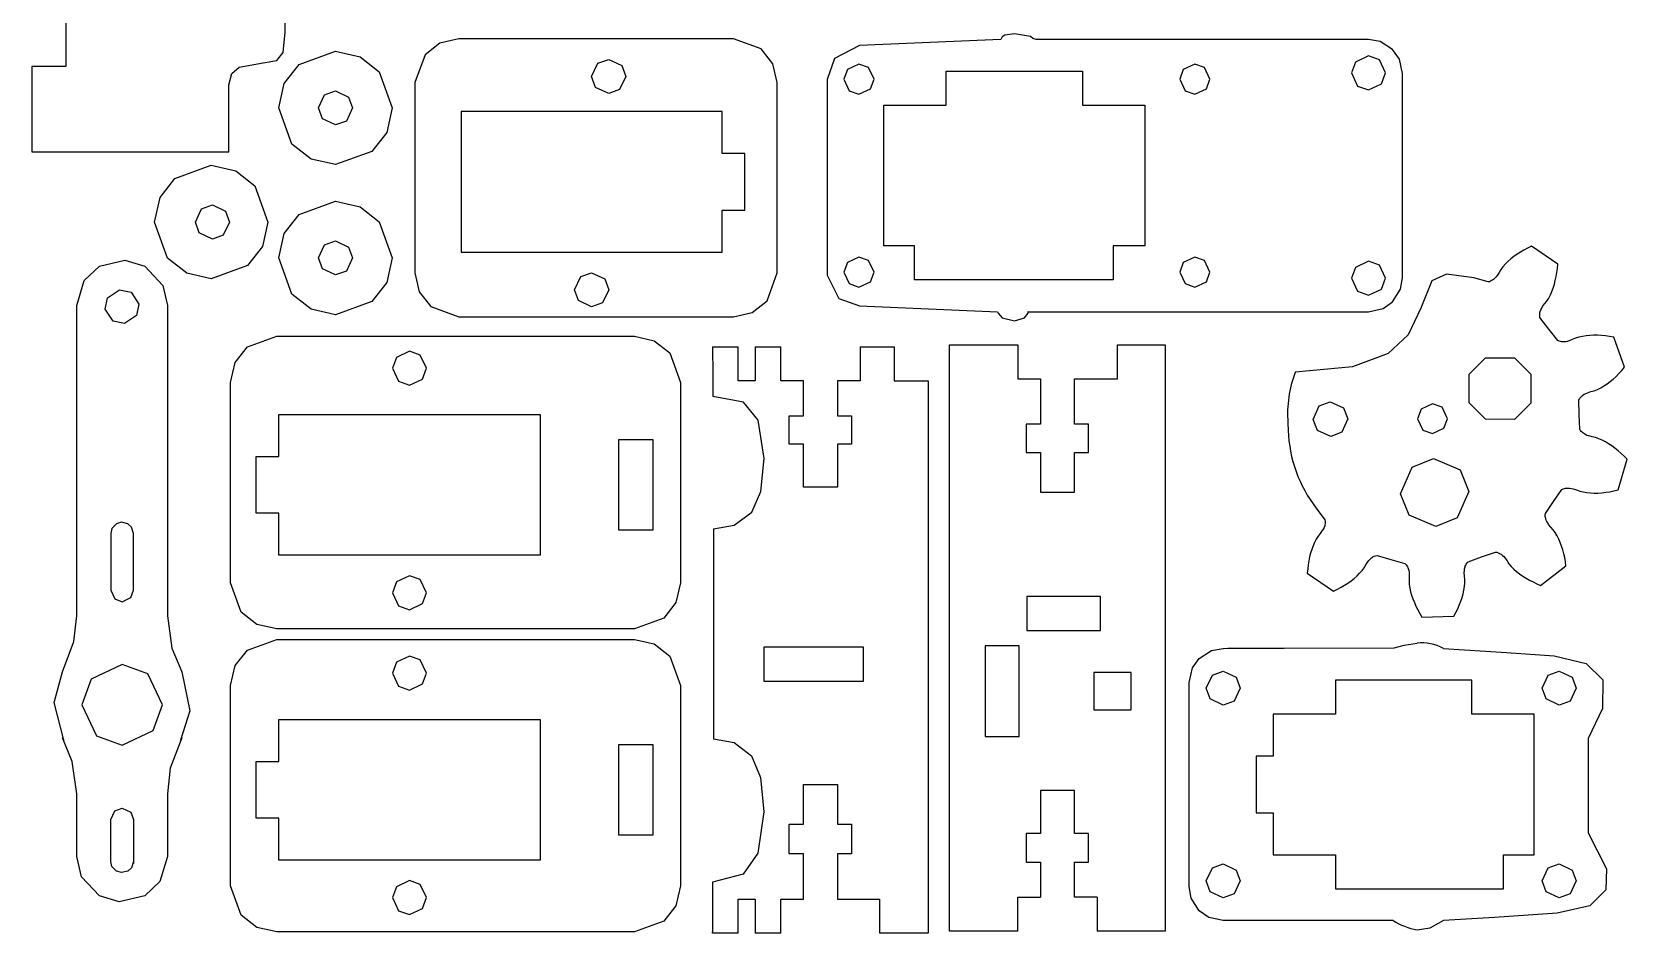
# Model space of a CAD drawing. Header units: millimetres. Extents: x 8 to 293, y 5 to 198.
# Drawn here: x 9.5 to 150.1, y 5.5 to 85 of the extents above; entities that cross this region are included whole.
import ezdxf

# ---------------------------------------------------------------- set-up
doc = ezdxf.new("R2010")
doc.units = ezdxf.units.MM

msp = doc.modelspace()

# ---------------------------------------------------------------- linework, layer by layer
at = {"color": 7, "linetype": 'Continuous'}
for p, q in [((12.54, 110.92), (12.54, 81.92)), ((71.35, 84.37), (47.15, 84.37)), ((94.92, 84.31), (82.45, 83.78)), ((127.31, 84.31), (98.03, 84.31)), ((12.54, 81.92), (9.54, 81.92)), ((9.54, 81.92), (9.54, 74.42)), ((26.9, 74.42), (26.9, 80.3)), ((43.29, 80.51), (43.29, 63.73)), ((75.21, 63.73), (75.21, 80.51)), ((79.61, 80.78), (79.62, 63.54)), ((90.11, 78.51), (90.11, 81.51)), ((90.11, 81.51), (102.11, 81.51)), ((102.11, 81.51), (102.11, 78.51)), ((130.31, 63.31), (130.31, 81.31)), ((70.36, 77.95), (47.36, 77.95)), ((47.36, 77.95), (47.36, 65.55)), ((70.36, 74.25), (70.36, 77.95)), ((84.61, 66.11), (84.61, 78.51)), ((84.61, 78.51), (90.11, 78.51)), ((102.11, 78.51), (107.61, 78.51)), ((107.61, 78.51), (107.61, 66.11)), ((9.54, 74.42), (26.9, 74.42)), ((72.36, 74.25), (70.36, 74.25)), ((72.36, 69.25), (72.36, 74.25)), ((70.36, 65.55), (70.36, 69.25)), ((70.36, 69.25), (72.36, 69.25)), ((87.31, 66.11), (84.61, 66.11)), ((87.31, 63.11), (87.31, 66.11)), ((104.86, 66.11), (104.81, 66.11)), ((104.81, 66.11), (104.81, 63.11)), ((107.61, 66.11), (104.86, 66.11)), ((141.66, 66.08), (141.32, 65.92)), ((143.98, 64.49), (141.66, 66.08)), ((47.36, 65.55), (70.36, 65.55)), ((139.6, 64.75), (139.37, 64.52)), ((139.85, 64.97), (139.6, 64.75)), ((140.12, 65.18), (139.85, 64.97)), ((140.4, 65.38), (140.12, 65.18)), ((140.69, 65.57), (140.4, 65.38)), ((141, 65.75), (140.69, 65.57)), ((141.32, 65.92), (141, 65.75)), ((137.84, 62.94), (136.6, 63.29)), ((138.44, 63.26), (138.31, 63.15)), ((138.55, 63.38), (138.44, 63.26)), ((138.65, 63.5), (138.55, 63.38)), ((138.82, 63.76), (138.65, 63.5)), ((138.97, 64.03), (138.82, 63.76)), ((139.16, 64.28), (138.97, 64.03)), ((139.37, 64.52), (139.16, 64.28)), ((143.77, 63.06), (143.84, 63.41)), ((143.84, 63.41), (143.9, 63.76)), ((143.9, 63.76), (143.95, 64.12)), ((143.95, 64.12), (143.98, 64.49)), ((104.81, 63.11), (87.31, 63.11)), ((137.97, 62.96), (137.84, 62.94)), ((138.07, 63), (137.97, 62.96)), ((138.16, 63.05), (138.07, 63)), ((138.24, 63.1), (138.16, 63.05)), ((138.31, 63.15), (138.24, 63.1)), ((143.34, 61.79), (143.47, 62.09)), ((143.47, 62.09), (143.59, 62.4)), ((143.59, 62.4), (143.69, 62.73)), ((143.69, 62.73), (143.77, 63.06)), ((13.49, 33.5), (13.49, 60.85)), ((21.49, 60.85), (21.49, 33.5)), ((82.45, 60.84), (94.63, 60.31)), ((142.45, 60.32), (142.5, 60.48)), ((142.5, 60.48), (142.57, 60.62)), ((142.57, 60.62), (142.65, 60.76)), ((142.65, 60.76), (142.83, 61.01)), ((142.83, 61.01), (143.03, 61.25)), ((143.03, 61.25), (143.2, 61.51)), ((143.2, 61.51), (143.34, 61.79)), ((47.15, 59.87), (71.35, 59.87)), ((97.28, 60.31), (127.31, 60.31)), ((142.4, 60.04), (142.41, 60.14)), ((142.4, 59.93), (142.4, 60.04)), ((142.42, 59.79), (142.4, 59.93)), ((142.41, 60.14), (142.42, 60.23)), ((142.42, 60.23), (142.45, 60.32)), ((143.19, 58.77), (142.42, 59.79)), ((31.11, 58.15), (62.62, 58.15)), ((143.99, 57.76), (143.19, 58.77)), ((144.11, 57.71), (143.99, 57.76)), ((144.22, 57.68), (144.11, 57.71)), ((144.32, 57.66), (144.22, 57.68)), ((144.41, 57.65), (144.32, 57.66)), ((144.5, 57.65), (144.41, 57.65)), ((144.67, 57.67), (144.5, 57.65)), ((144.83, 57.7), (144.67, 57.67)), ((144.98, 57.74), (144.83, 57.7)), ((145.27, 57.85), (144.98, 57.74)), ((145.55, 57.98), (145.27, 57.85)), ((145.84, 58.07), (145.55, 57.98)), ((146.16, 58.14), (145.84, 58.07)), ((146.48, 58.19), (146.16, 58.14)), ((146.81, 58.22), (146.48, 58.19)), ((147.15, 58.23), (146.81, 58.22)), ((147.49, 58.23), (147.15, 58.23)), ((147.84, 58.21), (147.49, 58.23)), ((148.2, 58.18), (147.84, 58.21)), ((148.56, 58.13), (148.2, 58.18)), ((148.93, 58.06), (148.56, 58.13)), ((149.87, 55.41), (148.93, 58.06)), ((69.52, 57.23), (71.77, 57.23)), ((71.77, 54.23), (71.77, 57.23)), ((73.27, 57.23), (75.52, 57.23)), ((73.27, 57.23), (73.27, 54.23)), ((75.52, 54.23), (75.52, 57.23)), ((82.52, 57.23), (85.52, 57.23)), ((82.52, 57.23), (82.52, 54.23)), ((85.52, 57.23), (85.52, 54.23)), ((90.4, 5.7), (90.4, 57.4)), ((90.4, 57.4), (96.4, 57.4)), ((96.4, 57.4), (96.4, 54.4)), ((105.2, 57.4), (109.4, 57.4)), ((109.4, 57.4), (109.4, 5.7)), ((149.12, 54.61), (149.38, 54.86)), ((149.38, 54.86), (149.63, 55.13)), ((149.63, 55.13), (149.87, 55.41)), ((27.05, 36.42), (27.05, 54.08)), ((66.69, 54.08), (66.69, 36.42)), ((73.27, 54.23), (71.77, 54.23)), ((77.52, 54.23), (75.52, 54.23)), ((77.52, 51.13), (77.52, 54.23)), ((82.52, 54.23), (80.52, 54.23)), ((80.52, 54.23), (80.52, 51.13)), ((85.52, 54.23), (88.52, 54.23)), ((88.52, 54.23), (88.52, 5.53)), ((96.4, 54.4), (98.4, 54.4)), ((98.4, 54.4), (98.4, 50.4)), ((101.4, 50.4), (101.4, 54.4)), ((101.4, 54.4), (105.2, 54.4)), ((147.2, 53.34), (147.49, 53.46)), ((147.49, 53.46), (147.77, 53.6)), ((147.77, 53.6), (148.05, 53.77)), ((148.05, 53.77), (148.33, 53.95)), ((148.33, 53.95), (148.6, 54.15)), ((148.6, 54.15), (148.86, 54.37)), ((148.86, 54.37), (149.12, 54.61)), ((145.85, 52.52), (145.91, 52.65)), ((145.87, 51.24), (145.85, 52.52)), ((145.91, 52.65), (145.98, 52.74)), ((145.98, 52.74), (146.04, 52.81)), ((146.04, 52.81), (146.11, 52.88)), ((146.11, 52.88), (146.18, 52.93)), ((146.18, 52.93), (146.32, 53.03)), ((146.32, 53.03), (146.46, 53.1)), ((146.46, 53.1), (146.61, 53.17)), ((146.61, 53.17), (146.9, 53.27)), ((146.9, 53.27), (147.2, 53.34)), ((31.31, 51.24), (54.31, 51.24)), ((31.31, 47.54), (31.31, 51.24)), ((54.31, 51.24), (54.31, 38.84)), ((76.27, 48.63), (76.27, 51.13)), ((76.27, 51.13), (77.52, 51.13)), ((80.52, 51.13), (81.77, 51.13)), ((81.77, 51.13), (81.77, 48.63)), ((145.92, 49.96), (145.87, 51.24)), ((98.4, 50.4), (97.15, 50.4)), ((97.15, 50.4), (97.15, 47.9)), ((102.65, 50.4), (101.4, 50.4)), ((102.65, 47.9), (102.65, 50.4)), ((120.2, 50.52), (120.24, 49.85)), ((145.99, 49.84), (145.92, 49.96)), ((146.06, 49.75), (145.99, 49.84)), ((146.13, 49.68), (146.06, 49.75)), ((146.2, 49.62), (146.13, 49.68)), ((146.27, 49.57), (146.2, 49.62)), ((146.42, 49.48), (146.27, 49.57)), ((146.56, 49.41), (146.42, 49.48)), ((146.71, 49.36), (146.56, 49.41)), ((147.01, 49.28), (146.71, 49.36)), ((147.31, 49.22), (147.01, 49.28)), ((147.61, 49.12), (147.31, 49.22)), ((61.24, 49.04), (64.24, 49.04)), ((61.24, 41.04), (61.24, 49.04)), ((64.24, 49.04), (64.24, 41.04)), ((77.52, 48.63), (76.27, 48.63)), ((77.52, 44.83), (77.52, 48.63)), ((81.77, 48.63), (80.52, 48.63)), ((80.52, 48.63), (80.52, 44.83)), ((97.15, 47.9), (98.4, 47.9)), ((98.4, 47.9), (98.4, 44.4)), ((101.4, 44.4), (101.4, 47.9)), ((101.4, 47.9), (102.65, 47.9)), ((147.9, 48.99), (147.61, 49.12)), ((148.19, 48.84), (147.9, 48.99)), ((148.47, 48.67), (148.19, 48.84)), ((148.76, 48.48), (148.47, 48.67)), ((149.03, 48.28), (148.76, 48.48)), ((149.31, 48.06), (149.03, 48.28)), ((149.57, 47.82), (149.31, 48.06)), ((149.84, 47.57), (149.57, 47.82)), ((29.31, 42.54), (29.31, 47.54)), ((29.31, 47.54), (31.31, 47.54)), ((149.3, 44.6), (150.1, 47.3)), ((150.1, 47.3), (149.84, 47.57)), ((80.52, 44.83), (77.52, 44.83)), ((98.4, 44.4), (101.4, 44.4)), ((142.9, 42.51), (143.61, 43.58)), ((143.61, 43.58), (144.35, 44.63)), ((144.35, 44.63), (144.47, 44.69)), ((144.47, 44.69), (144.58, 44.72)), ((144.58, 44.72), (144.67, 44.75)), ((144.67, 44.75), (144.77, 44.76)), ((144.77, 44.76), (144.86, 44.76)), ((144.86, 44.76), (145.03, 44.76)), ((145.03, 44.76), (145.19, 44.74)), ((145.19, 44.74), (145.34, 44.7)), ((145.34, 44.7), (145.64, 44.61)), ((145.64, 44.61), (145.92, 44.5)), ((145.92, 44.5), (146.22, 44.42)), ((146.22, 44.42), (146.54, 44.37)), ((146.54, 44.37), (146.86, 44.34)), ((146.86, 44.34), (147.19, 44.32)), ((147.19, 44.32), (147.53, 44.33)), ((147.53, 44.33), (147.88, 44.35)), ((147.88, 44.35), (148.23, 44.39)), ((148.23, 44.39), (148.58, 44.44)), ((148.58, 44.44), (148.94, 44.51)), ((148.94, 44.51), (149.3, 44.6)), ((31.31, 42.54), (29.31, 42.54)), ((31.31, 38.84), (31.31, 42.54)), ((122.7, 43), (123.47, 41.97)), ((142.89, 42.37), (142.9, 42.51)), ((142.89, 42.26), (142.89, 42.37)), ((142.91, 42.16), (142.89, 42.26)), ((64.24, 41.04), (61.24, 41.04)), ((69.59, 41.18), (69.59, 22.65)), ((123.24, 41.01), (123.06, 40.76)), ((123.32, 41.14), (123.24, 41.01)), ((123.39, 41.29), (123.32, 41.14)), ((123.45, 41.45), (123.39, 41.29)), ((123.47, 41.53), (123.45, 41.45)), ((123.47, 41.97), (123.5, 41.84)), ((123.49, 41.63), (123.47, 41.53)), ((123.5, 41.73), (123.49, 41.63)), ((123.5, 41.84), (123.5, 41.73)), ((142.93, 42.07), (142.91, 42.16)), ((142.95, 41.99), (142.93, 42.07)), ((143.02, 41.83), (142.95, 41.99)), ((143.1, 41.69), (143.02, 41.83)), ((143.18, 41.56), (143.1, 41.69)), ((143.38, 41.32), (143.18, 41.56)), ((143.59, 41.09), (143.38, 41.32)), ((143.77, 40.84), (143.59, 41.09)), ((143.93, 40.56), (143.77, 40.84)), ((16.49, 40.75), (16.49, 35.75)), ((18.49, 35.75), (18.49, 40.75)), ((122.31, 39.36), (122.21, 39.04)), ((122.42, 39.67), (122.31, 39.36)), ((122.55, 39.97), (122.42, 39.67)), ((122.7, 40.26), (122.55, 39.97)), ((122.87, 40.52), (122.7, 40.26)), ((123.06, 40.76), (122.87, 40.52)), ((144.08, 40.27), (143.93, 40.56)), ((144.21, 39.97), (144.08, 40.27)), ((144.33, 39.65), (144.21, 39.97)), ((144.43, 39.32), (144.33, 39.65)), ((54.31, 38.84), (31.31, 38.84)), ((121.99, 38), (121.95, 37.64)), ((122.05, 38.36), (121.99, 38)), ((122.12, 38.7), (122.05, 38.36)), ((122.21, 39.04), (122.12, 38.7)), ((126.92, 37.74), (127.07, 38.01)), ((127.07, 38.01), (127.24, 38.27)), ((127.24, 38.27), (127.34, 38.39)), ((127.34, 38.39), (127.45, 38.51)), ((127.45, 38.51), (127.58, 38.62)), ((127.58, 38.62), (127.65, 38.67)), ((127.65, 38.67), (127.73, 38.72)), ((127.73, 38.72), (127.82, 38.76)), ((127.82, 38.76), (127.93, 38.8)), ((127.93, 38.8), (128.06, 38.83)), ((128.06, 38.83), (129.29, 38.48)), ((129.29, 38.48), (130.52, 38.11)), ((130.52, 38.11), (130.62, 38.01)), ((130.62, 38.01), (130.69, 37.92)), ((135.84, 37.89), (135.88, 37.98)), ((135.88, 37.98), (135.93, 38.07)), ((135.93, 38.07), (135.99, 38.16)), ((135.99, 38.16), (136.08, 38.26)), ((136.08, 38.26), (137.28, 38.7)), ((137.28, 38.7), (138.5, 39.12)), ((138.5, 39.12), (138.63, 39.1)), ((138.63, 39.1), (138.74, 39.07)), ((138.74, 39.07), (138.83, 39.03)), ((138.83, 39.03), (138.91, 38.98)), ((138.91, 38.98), (138.99, 38.93)), ((138.99, 38.93), (139.12, 38.83)), ((139.12, 38.83), (139.24, 38.72)), ((139.24, 38.72), (139.34, 38.6)), ((139.34, 38.6), (139.53, 38.35)), ((139.53, 38.35), (139.69, 38.09)), ((139.69, 38.09), (139.89, 37.85)), ((144.52, 38.98), (144.43, 39.32)), ((144.6, 38.63), (144.52, 38.98)), ((144.66, 38.27), (144.6, 38.63)), ((144.71, 37.9), (144.66, 38.27)), ((121.95, 37.64), (121.92, 37.27)), ((121.92, 37.27), (124.24, 35.68)), ((125.5, 36.39), (125.78, 36.59)), ((125.78, 36.59), (126.05, 36.8)), ((126.05, 36.8), (126.3, 37.02)), ((126.3, 37.02), (126.53, 37.25)), ((126.53, 37.25), (126.74, 37.49)), ((126.74, 37.49), (126.92, 37.74)), ((130.69, 37.92), (130.74, 37.83)), ((130.74, 37.83), (130.78, 37.75)), ((130.78, 37.75), (130.81, 37.67)), ((130.81, 37.67), (130.86, 37.5)), ((130.86, 37.5), (130.89, 37.35)), ((130.9, 36.88), (130.88, 36.57)), ((130.88, 36.57), (130.9, 36.26)), ((130.89, 37.35), (130.9, 37.19)), ((130.9, 37.19), (130.9, 36.88)), ((135.75, 37.32), (135.76, 37.48)), ((135.76, 37.01), (135.75, 37.32)), ((135.76, 37.48), (135.78, 37.64)), ((135.8, 36.71), (135.76, 37.01)), ((135.78, 37.64), (135.82, 37.81)), ((135.8, 36.4), (135.8, 36.71)), ((135.82, 37.81), (135.84, 37.89)), ((139.89, 37.85), (140.11, 37.62)), ((140.11, 37.62), (140.36, 37.41)), ((140.36, 37.41), (140.62, 37.2)), ((140.62, 37.2), (140.9, 37.01)), ((140.9, 37.01), (141.19, 36.82)), ((141.19, 36.82), (141.49, 36.65)), ((141.49, 36.65), (141.81, 36.49)), ((142.48, 36.19), (144.71, 37.9)), ((103.7, 35.2), (97.2, 35.2)), ((97.2, 35.2), (97.2, 32.2)), ((103.7, 32.2), (103.7, 35.2)), ((124.24, 35.68), (124.57, 35.84)), ((124.57, 35.84), (124.9, 36.02)), ((124.9, 36.02), (125.2, 36.2)), ((125.2, 36.2), (125.5, 36.39)), ((130.9, 36.26), (130.95, 35.94)), ((130.95, 35.94), (131.02, 35.63)), ((131.02, 35.63), (131.11, 35.31)), ((131.11, 35.31), (131.22, 34.99)), ((135.55, 35.11), (135.64, 35.43)), ((135.64, 35.43), (135.72, 35.76)), ((135.72, 35.76), (135.77, 36.08)), ((135.77, 36.08), (135.8, 36.4)), ((141.81, 36.49), (142.14, 36.33)), ((142.14, 36.33), (142.48, 36.19)), ((131.22, 34.99), (131.35, 34.67)), ((131.35, 34.67), (131.49, 34.35)), ((131.49, 34.35), (131.66, 34.03)), ((131.66, 34.03), (131.83, 33.71)), ((134.84, 33.47), (135.01, 33.79)), ((135.01, 33.79), (135.17, 34.12)), ((135.17, 34.12), (135.31, 34.45)), ((135.31, 34.45), (135.44, 34.78)), ((135.44, 34.78), (135.55, 35.11)), ((62.62, 32.35), (31.11, 32.35)), ((131.83, 33.71), (132.02, 33.39)), ((132.02, 33.39), (134.84, 33.47)), ((31.11, 31.42), (62.62, 31.42)), ((97.2, 32.2), (103.7, 32.2)), ((74.02, 30.73), (74.02, 27.73)), ((82.82, 30.73), (74.02, 30.73)), ((82.82, 27.73), (82.82, 30.73)), ((96.54, 30.86), (93.54, 30.86)), ((93.54, 30.86), (93.54, 22.86)), ((96.54, 22.86), (96.54, 30.86)), ((106.4, 28.51), (103.1, 28.51)), ((103.1, 28.51), (103.1, 25.21)), ((106.4, 25.21), (106.4, 28.51)), ((27.05, 9.69), (27.05, 27.36)), ((66.69, 27.36), (66.69, 9.69)), ((74.02, 27.73), (82.82, 27.73)), ((111.51, 9.63), (111.51, 27.63)), ((136.41, 27.83), (124.41, 27.83)), ((124.41, 27.83), (124.41, 24.83)), ((136.41, 24.83), (136.41, 27.83)), ((31.31, 24.36), (54.31, 24.36)), ((31.31, 20.66), (31.31, 24.36)), ((54.31, 24.36), (54.31, 11.96)), ((103.1, 25.21), (106.4, 25.21)), ((124.41, 24.83), (118.91, 24.83)), ((118.91, 24.83), (118.91, 21.13)), ((141.91, 24.83), (136.41, 24.83)), ((141.91, 12.43), (141.91, 24.83)), ((12.24, 22.75), (12.36, 22.53)), ((22.62, 22.55), (22.74, 22.75)), ((93.54, 22.86), (96.54, 22.86)), ((146.68, 22.69), (146.68, 14.37)), ((61.24, 22.16), (64.24, 22.16)), ((61.24, 14.16), (61.24, 22.16)), ((64.24, 22.16), (64.24, 14.16)), ((118.91, 21.13), (117.41, 21.13)), ((117.41, 21.13), (117.41, 16.13)), ((29.31, 15.66), (29.31, 20.66)), ((29.31, 20.66), (31.31, 20.66)), ((77.52, 15.13), (77.52, 18.63)), ((77.52, 18.63), (80.52, 18.63)), ((80.52, 18.63), (80.52, 15.13)), ((13.49, 12.28), (13.49, 17.81)), ((21.49, 17.81), (21.49, 12.28)), ((101.4, 18.1), (98.4, 18.1)), ((98.4, 18.1), (98.4, 14.3)), ((101.4, 14.3), (101.4, 18.1)), ((16.49, 11.85), (16.49, 15.55)), ((18.49, 15.55), (18.49, 11.67)), ((31.31, 15.66), (29.31, 15.66)), ((31.31, 11.96), (31.31, 15.66)), ((117.41, 16.13), (118.91, 16.13)), ((118.91, 16.13), (118.91, 12.43)), ((64.24, 14.16), (61.24, 14.16)), ((76.27, 12.63), (76.27, 15.13)), ((76.27, 15.13), (77.52, 15.13)), ((80.52, 15.13), (81.77, 15.13)), ((81.77, 15.13), (81.77, 12.63)), ((98.4, 14.3), (97.15, 14.3)), ((97.15, 14.3), (97.15, 11.8)), ((102.65, 14.3), (101.4, 14.3)), ((102.65, 11.8), (102.65, 14.3)), ((54.31, 11.96), (31.31, 11.96)), ((76.27, 12.53), (76.27, 12.63)), ((77.52, 12.53), (76.27, 12.53)), ((77.52, 8.53), (77.52, 12.53)), ((81.77, 12.53), (80.52, 12.53)), ((80.52, 12.53), (80.52, 8.53)), ((81.77, 12.63), (81.77, 12.53)), ((97.15, 11.8), (98.4, 11.8)), ((98.4, 11.8), (98.4, 8.7)), ((101.4, 8.7), (101.4, 11.8)), ((101.4, 11.8), (102.65, 11.8)), ((118.91, 12.43), (124.41, 12.43)), ((124.41, 12.43), (124.41, 9.43)), ((139.21, 9.43), (139.21, 12.43)), ((139.21, 12.43), (141.91, 12.43)), ((69.52, 10.01), (69.52, 5.63)), ((71.77, 8.53), (73.27, 8.53)), ((71.77, 5.53), (71.77, 8.53)), ((73.27, 8.53), (73.27, 5.53)), ((75.52, 5.53), (75.52, 8.53)), ((75.52, 8.53), (77.52, 8.53)), ((80.52, 8.53), (84.22, 8.53)), ((84.22, 8.53), (84.22, 5.53)), ((96.4, 5.7), (96.4, 8.7)), ((96.4, 8.7), (98.4, 8.7)), ((103.4, 8.7), (101.4, 8.7)), ((103.4, 8.7), (103.4, 5.7)), ((124.41, 9.43), (139.21, 9.43)), ((62.62, 5.63), (31.11, 5.63)), ((69.52, 5.53), (69.52, 5.63)), ((96.4, 5.7), (90.4, 5.7)), ((109.4, 5.7), (103.4, 5.7)), ((129.47, 6.63), (114.51, 6.63)), ((71.77, 5.53), (69.52, 5.53)), ((75.52, 5.53), (73.27, 5.53)), ((88.52, 5.53), (84.22, 5.53))]:
    msp.add_line(p, q, dxfattribs=at)
at = {"color": 7, "linetype": 'Continuous', "flags": 128}
for points in [[(29.92, 82.26), (31.12, 82.46), (31.68, 83.17), (31.84, 84.97), (31.81, 87.42)], [(47.15, 84.37), (45.48, 83.99), (44.18, 82.97), (43.29, 80.51)], [(75.21, 80.51), (74.83, 82.17), (73.81, 83.48), (71.35, 84.37)], [(96.11, 84.81), (95.26, 84.69), (95.02, 84.53), (94.92, 84.31)], [(98.03, 84.31), (97.72, 84.39), (97.52, 84.56), (96.11, 84.81)], [(31.29, 78.28), (31.78, 80.44), (33.09, 82.12), (36.29, 83.28)], [(36.29, 83.28), (38.45, 82.79), (40.14, 81.47), (41.29, 78.28)], [(82.45, 83.78), (80.26, 82.64), (79.61, 80.78)], [(129.43, 83.43), (128.33, 84.13), (127.31, 84.31)], [(130.31, 81.31), (130.03, 82.59), (129.43, 83.43)], [(26.9, 80.3), (27.14, 81.3), (27.79, 81.88), (29.92, 82.26)], [(58.86, 81.05), (59.4, 82.21), (60.36, 82.55)], [(60.36, 82.55), (61.51, 82.01), (61.86, 81.05)], [(82.41, 82.13), (81.39, 81.66), (81.09, 80.81)], [(83.74, 80.81), (83.26, 81.83), (82.41, 82.13)], [(112.01, 82.13), (110.99, 81.66), (110.69, 80.81)], [(113.34, 80.81), (112.86, 81.83), (112.01, 82.13)], [(127.31, 82.86), (126.16, 82.32), (125.81, 81.36)], [(128.81, 81.36), (128.27, 82.51), (127.31, 82.86)], [(60.36, 79.55), (59.2, 80.09), (58.86, 81.05)], [(61.86, 81.05), (61.32, 79.9), (60.36, 79.55)], [(81.09, 80.81), (81.56, 79.79), (82.41, 79.48)], [(82.41, 79.48), (83.43, 79.96), (83.74, 80.81)], [(110.69, 80.81), (111.16, 79.79), (112.01, 79.48)], [(112.01, 79.48), (113.03, 79.96), (113.34, 80.81)], [(125.81, 81.36), (126.35, 80.2), (127.31, 79.86)], [(127.31, 79.86), (128.46, 80.4), (128.81, 81.36)], [(34.79, 78.28), (35.33, 79.43), (36.29, 79.78)], [(36.29, 79.78), (37.44, 79.23), (37.79, 78.28)], [(36.29, 73.28), (34.13, 73.76), (32.44, 75.08), (31.29, 78.28)], [(36.29, 76.78), (35.14, 77.32), (34.79, 78.28)], [(41.29, 78.28), (40.8, 76.12), (39.48, 74.43), (36.29, 73.28)], [(37.79, 78.28), (37.25, 77.12), (36.29, 76.78)], [(20.34, 68.22), (20.83, 70.38), (22.14, 72.07), (25.34, 73.22)], [(25.34, 73.22), (27.5, 72.74), (29.19, 71.42), (30.34, 68.22)], [(23.94, 68.22), (24.48, 69.38), (25.44, 69.72)], [(25.44, 69.72), (26.59, 69.18), (26.94, 68.22)], [(31.29, 65.05), (31.78, 67.21), (33.09, 68.89), (36.29, 70.05)], [(36.29, 70.05), (38.45, 69.56), (40.14, 68.24), (41.29, 65.05)], [(25.34, 63.22), (23.18, 63.71), (21.49, 65.03), (20.34, 68.22)], [(25.44, 66.72), (24.29, 67.27), (23.94, 68.22)], [(30.34, 68.22), (29.85, 66.07), (28.53, 64.38), (25.34, 63.22)], [(26.94, 68.22), (26.4, 67.07), (25.44, 66.72)], [(34.79, 65.05), (35.33, 66.2), (36.29, 66.55)], [(36.29, 66.55), (37.44, 66.01), (37.79, 65.05)], [(15.49, 64.32), (17.73, 64.85), (19.49, 64.32)], [(36.29, 60.05), (34.13, 60.54), (32.44, 61.85), (31.29, 65.05)], [(36.29, 63.55), (35.14, 64.09), (34.79, 65.05)], [(41.29, 65.05), (40.8, 62.89), (39.48, 61.2), (36.29, 60.05)], [(37.79, 65.05), (37.25, 63.89), (36.29, 63.55)], [(82.41, 65.13), (81.39, 64.66), (81.09, 63.81)], [(83.74, 63.81), (83.26, 64.83), (82.41, 65.13)], [(112.01, 65.13), (110.99, 64.66), (110.69, 63.81)], [(113.34, 63.81), (112.86, 64.83), (112.01, 65.13)], [(127.31, 64.76), (126.16, 64.22), (125.81, 63.26)], [(128.81, 63.26), (128.27, 64.41), (127.31, 64.76)], [(13.49, 60.85), (14.15, 63.06), (15.49, 64.32)], [(19.49, 64.32), (21.07, 62.63), (21.49, 60.85)], [(43.29, 63.73), (43.67, 62.07), (44.68, 60.76), (47.15, 59.87)], [(57.36, 62.25), (57.9, 63.41), (58.86, 63.75)], [(58.86, 63.75), (60.01, 63.21), (60.36, 62.25)], [(71.35, 59.87), (73.01, 60.25), (74.32, 61.27), (75.21, 63.73)], [(79.62, 63.54), (80.63, 61.47), (82.45, 60.84)], [(81.09, 63.81), (81.56, 62.79), (82.41, 62.48)], [(82.41, 62.48), (83.43, 62.96), (83.74, 63.81)], [(110.69, 63.81), (111.16, 62.79), (112.01, 62.48)], [(112.01, 62.48), (113.03, 62.96), (113.34, 63.81)], [(136.6, 63.29), (134.18, 63.63), (132.9, 63.02), (131.91, 60.63), (130.82, 58.27), (129.05, 56.64), (125.89, 55.45), (120.85, 54.97)], [(125.81, 63.26), (126.35, 62.11), (127.31, 61.76)], [(127.31, 61.76), (128.46, 62.3), (128.81, 63.26)], [(129.43, 61.19), (130.13, 62.29), (130.31, 63.31)], [(16.21, 61.54), (17.27, 62.24), (18.27, 62.03)], [(18.27, 62.03), (18.97, 60.97), (18.76, 59.97)], [(58.86, 60.75), (57.7, 61.29), (57.36, 62.25)], [(60.36, 62.25), (59.82, 61.1), (58.86, 60.75)], [(16.7, 59.48), (16, 60.54), (16.21, 61.54)], [(127.31, 60.31), (128.59, 60.59), (129.43, 61.19)], [(18.76, 59.97), (17.7, 59.27), (16.7, 59.48)], [(94.63, 60.31), (94.63, 60.31), (94.63, 60.31), (94.63, 60.31), (94.63, 60.31), (94.63, 60.3), (94.67, 60.18), (95.04, 59.76), (96.11, 59.51)], [(96.11, 59.51), (97.01, 59.76), (97.33, 60.18), (97.33, 60.27), (97.31, 60.3), (97.28, 60.31)], [(27.05, 54.08), (27.45, 55.84), (28.52, 57.21), (31.11, 58.15)], [(62.62, 58.15), (64.37, 57.75), (65.74, 56.68), (66.69, 54.08)], [(42.81, 56.84), (41.65, 56.29), (41.31, 55.34)], [(44.31, 55.34), (43.76, 56.49), (42.81, 56.84)], [(69.52, 57.23), (69.54, 54.74), (69.55, 52.85)], [(105.2, 54.4), (105.2, 54.4), (105.2, 54.4), (105.2, 54.4), (105.2, 54.42), (105.2, 54.59), (105.2, 57.4)], [(136.18, 52.27), (136.19, 54.82), (137.63, 56.26)], [(137.63, 56.26), (140.18, 56.25), (141.62, 54.81)], [(41.31, 55.34), (41.85, 54.18), (42.81, 53.84)], [(42.81, 53.84), (43.96, 54.38), (44.31, 55.34)], [(141.62, 54.81), (141.61, 52.26), (140.17, 50.82)], [(74.06, 47.37), (73.52, 50.75), (72.23, 52.33), (69.55, 52.85)], [(122.43, 50.82), (122.96, 52.01), (123.93, 52.38)], [(123.93, 52.38), (125.12, 51.85), (125.49, 50.88)], [(132.95, 52.2), (131.94, 51.72), (131.63, 50.88)], [(134.26, 50.88), (133.79, 51.9), (132.95, 52.2)], [(140.17, 50.82), (137.62, 50.83), (136.18, 52.27)], [(123.99, 49.32), (122.81, 49.85), (122.43, 50.82)], [(125.49, 50.88), (124.97, 49.7), (123.99, 49.32)], [(131.63, 50.88), (132.11, 49.87), (132.95, 49.57)], [(132.95, 49.57), (133.96, 50.04), (134.26, 50.88)], [(69.59, 41.18), (71.42, 41.49), (72.98, 42.64), (73.78, 44.47), (74.06, 47.37)], [(130.14, 44.27), (131.15, 46.61), (133.04, 47.37)], [(133.04, 47.37), (135.38, 46.37), (136.14, 44.47)], [(133.24, 41.38), (130.9, 42.38), (130.14, 44.27)], [(136.14, 44.47), (135.13, 42.13), (133.24, 41.38)], [(16.99, 41.62), (16.59, 41.2), (16.49, 40.75)], [(17.99, 41.62), (17.42, 41.75), (16.99, 41.62)], [(18.49, 40.75), (18.32, 41.31), (17.99, 41.62)], [(42.81, 37.04), (41.65, 36.49), (41.31, 35.54)], [(44.31, 35.54), (43.76, 36.69), (42.81, 37.04)], [(16.49, 35.75), (16.85, 34.99), (17.49, 34.75)], [(17.49, 34.75), (18.25, 35.12), (18.49, 35.75)], [(31.11, 32.35), (29.36, 32.75), (27.99, 33.83), (27.05, 36.42)], [(41.31, 35.54), (41.85, 34.38), (42.81, 34.04)], [(42.81, 34.04), (43.96, 34.58), (44.31, 35.54)], [(66.69, 36.42), (66.29, 34.67), (65.21, 33.3), (62.62, 32.35)], [(12.24, 28.56), (13.24, 31.25), (13.49, 33.5)], [(21.49, 33.5), (21.88, 30.65), (22.74, 28.56)], [(27.05, 27.36), (27.45, 29.11), (28.52, 30.48), (31.11, 31.42)], [(62.62, 31.42), (64.37, 31.02), (65.74, 29.95), (66.69, 27.36)], [(129.56, 30.67), (130.44, 30.92), (131.59, 31.1)], [(42.81, 29.96), (41.65, 29.42), (41.31, 28.46)], [(44.31, 28.46), (43.76, 29.61), (42.81, 29.96)], [(111.51, 27.63), (111.8, 28.91), (112.39, 29.75)], [(112.39, 29.75), (113.49, 30.45), (114.51, 30.63)], [(114.51, 30.63), (114.51, 30.63), (114.51, 30.63), (114.51, 30.63), (114.54, 30.63), (114.92, 30.64), (119.88, 30.66), (129.56, 30.67)], [(133.91, 30.63), (139.46, 30.28), (143.68, 29.97)], [(143.68, 29.97), (146.5, 29.3), (147.95, 27.86), (147.92, 25.34), (146.68, 22.69)], [(12.36, 22.53), (11.49, 25.87), (12.24, 28.56)], [(17.49, 29.2), (14.75, 27.92), (13.94, 25.65)], [(21.04, 25.65), (19.75, 28.38), (17.49, 29.2)], [(22.74, 28.56), (23.46, 25.14), (22.62, 22.55)], [(41.31, 28.46), (41.85, 27.3), (42.81, 26.96)], [(42.81, 26.96), (43.96, 27.5), (44.31, 28.46)], [(113.01, 27.13), (113.55, 28.28), (114.51, 28.63)], [(114.51, 28.63), (115.66, 28.09), (116.01, 27.13)], [(142.61, 27.13), (143.15, 28.28), (144.11, 28.63)], [(144.11, 28.63), (145.26, 28.09), (145.61, 27.13)], [(114.51, 25.63), (113.36, 26.17), (113.01, 27.13)], [(116.01, 27.13), (115.47, 25.98), (114.51, 25.63)], [(144.11, 25.63), (142.96, 26.17), (142.61, 27.13)], [(145.61, 27.13), (145.07, 25.98), (144.11, 25.63)], [(13.94, 25.65), (15.22, 22.92), (17.49, 22.1)], [(17.49, 22.1), (20.22, 23.39), (21.04, 25.65)], [(13.49, 17.81), (13.09, 20.66), (12.24, 22.75)], [(22.74, 22.75), (21.73, 20.06), (21.49, 17.81)], [(69.59, 22.65), (71.42, 22.34), (72.94, 21.16), (73.73, 19.26), (74.02, 16.22)], [(16.49, 15.55), (16.85, 16.32), (17.49, 16.55)], [(17.49, 16.55), (18.25, 16.19), (18.49, 15.55)], [(74.02, 16.22), (73.49, 12.59), (72.21, 10.74), (69.52, 10.01)], [(146.68, 14.37), (148.27, 11.19), (148.23, 9.35), (146.82, 7.95), (143.94, 7.3)], [(15.49, 8.82), (13.9, 10.5), (13.49, 12.28)], [(16.99, 10.99), (16.59, 11.41), (16.49, 11.85)], [(18.49, 11.85), (18.32, 11.3), (17.99, 10.99)], [(21.49, 12.28), (20.82, 10.07), (19.49, 8.82)], [(113.01, 10.13), (113.55, 11.28), (114.51, 11.63)], [(114.51, 11.63), (115.66, 11.09), (116.01, 10.13)], [(142.61, 10.13), (143.15, 11.28), (144.11, 11.63)], [(144.11, 11.63), (145.26, 11.09), (145.61, 10.13)], [(17.99, 10.99), (17.42, 10.86), (16.99, 10.99)], [(42.81, 10.16), (41.65, 9.62), (41.31, 8.66)], [(44.31, 8.66), (43.76, 9.81), (42.81, 10.16)], [(114.51, 8.63), (113.36, 9.17), (113.01, 10.13)], [(116.01, 10.13), (115.47, 8.98), (114.51, 8.63)], [(144.11, 8.63), (142.96, 9.17), (142.61, 10.13)], [(145.61, 10.13), (145.07, 8.98), (144.11, 8.63)], [(19.49, 8.82), (17.24, 8.29), (15.49, 8.82)], [(31.11, 5.63), (29.36, 6.02), (27.99, 7.1), (27.05, 9.69)], [(41.31, 8.66), (41.85, 7.5), (42.81, 7.16)], [(42.81, 7.16), (43.96, 7.7), (44.31, 8.66)], [(66.69, 9.69), (66.29, 7.94), (65.21, 6.57), (62.62, 5.63)], [(112.39, 7.51), (111.69, 8.61), (111.51, 9.63)], [(114.51, 6.63), (113.23, 6.92), (112.39, 7.51)], [(143.94, 7.3), (138.4, 6.9), (133.91, 6.63)], [(133.91, 6.63), (132.72, 5.96), (131.59, 5.8)]]:
    msp.add_lwpolyline(points, dxfattribs=at)
at = {"color": 7, "linetype": 'Continuous'}
for centre, radius, start, end in [((130.41, 51.31), 10.23, 159.0689, 184.4214), ((132.12, 50.25), 11.89, 181.9172, 217.6106), ((131.94, 26.9), 4.22, 62.2019, 94.8154), ((132.93, 12.36), 6.69, 238.8598, 258.4284)]:
    msp.add_arc(centre, radius, start, end, dxfattribs=at)

doc.saveas('drawing.dxf')
